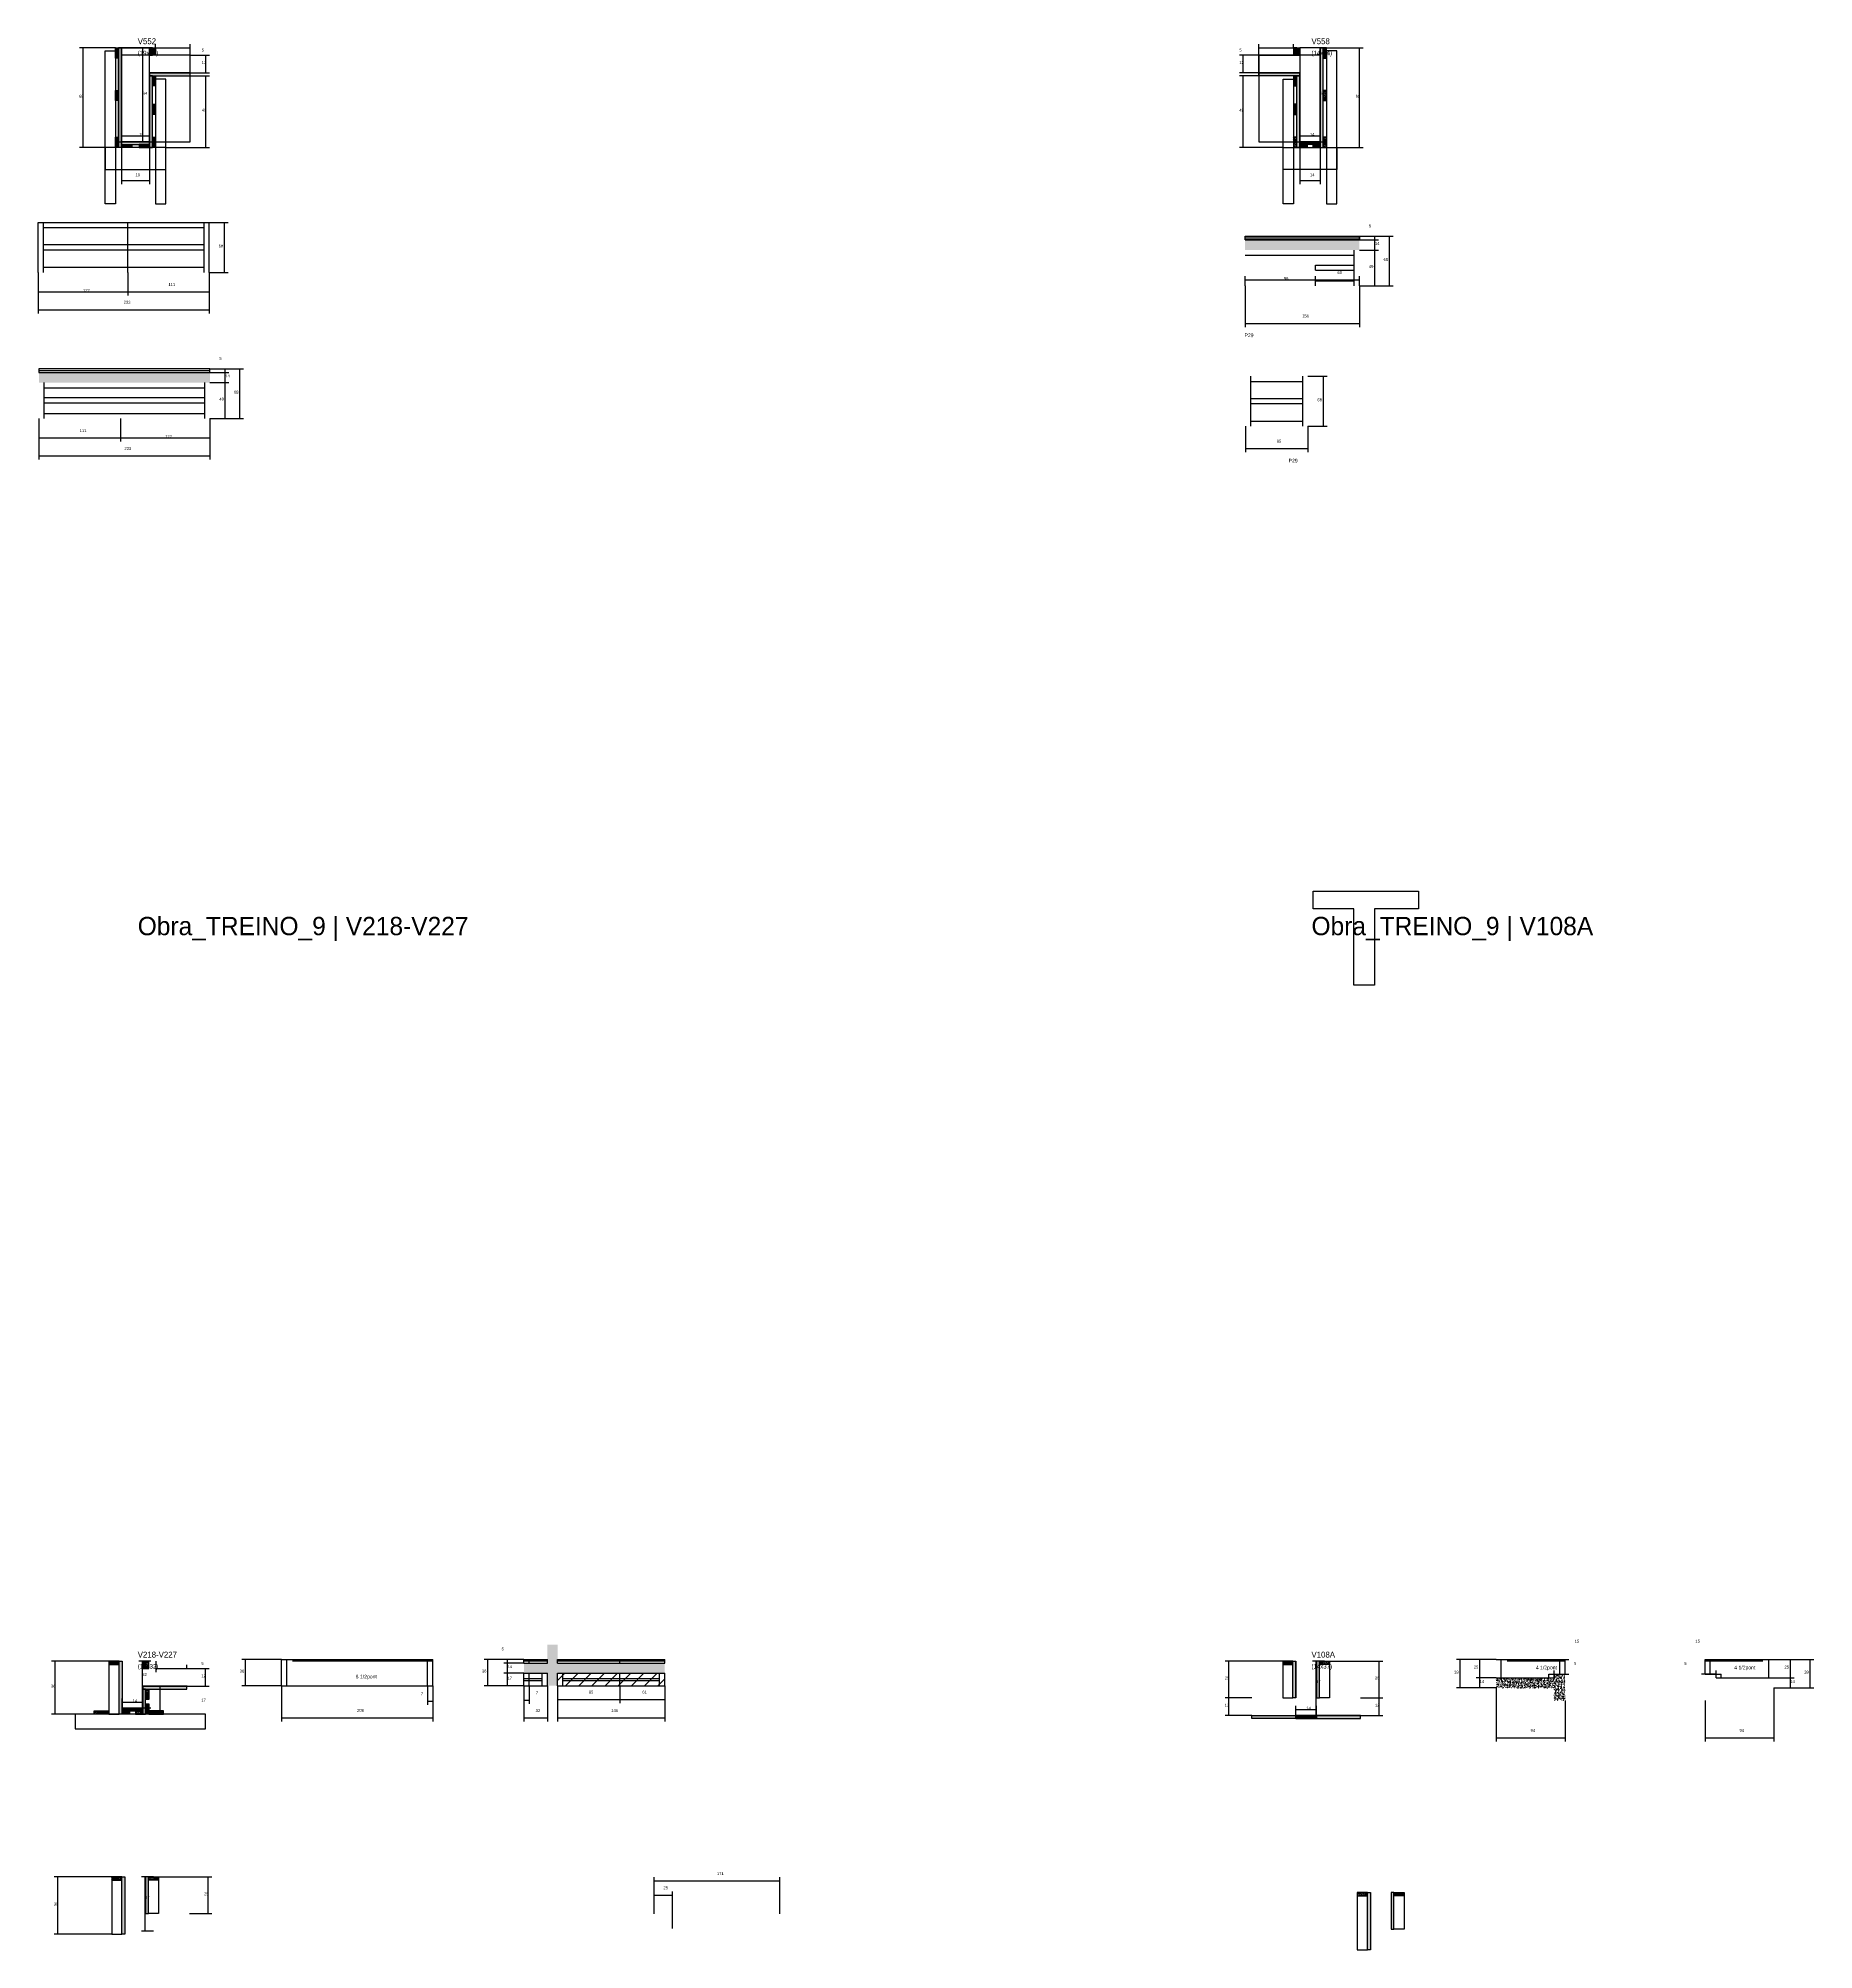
# Model space of a CAD drawing. Header units: metres. Extents: x -2848 to 22762, y -45195 to 1016.
# Drawn here: x 6264 to 8685, y -42194 to -39587 of the extents above; entities that cross this region are included whole.
import ezdxf

# ---------------------------------------------------------------- set-up
doc = ezdxf.new("R2010")
doc.units = ezdxf.units.M
for name, color, linetype in [('CONCRETO', 251, 'Continuous'), ('COTA', 4, 'Continuous'), ('Cota Seção (2x)', 4, 'Continuous'), ('Hachura', 253, 'Continuous'), ('LABEL_ID', 3, 'Continuous'), ('Madeira', 126, 'Continuous'), ('NOMENCLATURA', 7, 'Continuous'), ('Painéis', 200, 'Continuous'), ('SARR_2.2x7', 40, 'Continuous'), ('SARR_3.5x7', 81, 'Continuous'), ('SARR_EDITAR', 141, 'Continuous'), ('Texto Seção', 7, 'Continuous')]:
    doc.layers.add(name, color=color, linetype=linetype)

msp = doc.modelspace()

# ---------------------------------------------------------------- hatches: boundary and pattern name
at = {"layer": 'COTA'}
h = msp.add_hatch(dxfattribs=at)
h.set_pattern_fill('AR-CONC', scale=0.03)
h.paths.add_polyline_path([(7909.4, -39875.7), (7909.4, -39861.7), (7909.4, -39861.7), (8065.4, -39861.7), (8065.4, -39861.7), (8065.4, -39875.7), (8065.4, -39875.7), (7909.4, -39875.7)])
h = msp.add_hatch(dxfattribs=at)
h.set_pattern_fill('AR-CONC', scale=0.03)
h.paths.add_polyline_path([(6265.4, -40042.5), (6265.4, -40056.5), (6265.4, -40056.5), (6498.4, -40056.5), (6498.4, -40056.5), (6498.4, -40042.5), (6498.4, -40042.5), (6265.4, -40042.5)])
h = msp.add_hatch(dxfattribs=at)
h.set_pattern_fill('AR-CONC', scale=0.03)
h.paths.add_polyline_path([(7118.4, -41816.5), (7118.4, -41802.5), (6972.4, -41802.5), (6972.4, -41797.5), (6972.4, -41777.5), (6958.4, -41777.5), (6958.4, -41797.5), (6958.4, -41802.5), (6926.4, -41802.5), (6926.4, -41816.5), (6958.4, -41816.5), (6958.4, -41833.5), (6972.4, -41833.5), (6972.4, -41816.5)])
h = msp.add_hatch(dxfattribs=at)
h.set_pattern_fill('AR-CONC', scale=0.03)
h.paths.add_polyline_path([(8345.7, -41853.5), (8345.7, -41817.5), (8330.7, -41817.5), (8330.7, -41822.5), (8251.7, -41822.5), (8251.7, -41836.5), (8330.7, -41836.5), (8330.7, -41853.5)])
at = {"layer": 'Hachura'}
h = msp.add_hatch(dxfattribs=at)
h.set_pattern_fill('ANSI31', scale=0.5)
h.paths.add_polyline_path([(6369.6, -39600), (6374, -39600), (6374, -39600), (6374, -39614), (6374, -39614), (6369.6, -39614), (6369.6, -39614), (6369.6, -39600)])
h = msp.add_hatch(color=8, dxfattribs=at)
h.dxf.hatch_style = 1
h.paths.add_polyline_path([(6374, -39600), (6378, -39600), (6378, -39600), (6378, -39736), (6378, -39736), (6374, -39736), (6374, -39736), (6374, -39600)])
h = msp.add_hatch(color=8, dxfattribs=at)
h.dxf.hatch_style = 1
h.paths.add_polyline_path([(6420, -39610), (6416, -39610), (6416, -39610), (6416, -39600), (6416, -39600), (6420, -39600), (6420, -39600), (6420, -39610)])
h = msp.add_hatch(dxfattribs=at)
h.set_pattern_fill('ANSI31', scale=0.5)
h.paths.add_polyline_path([(6420, -39600), (6424.4, -39600), (6424.4, -39600), (6424.4, -39610), (6424.4, -39610), (6420, -39610), (6420, -39610), (6420, -39600)])
h = msp.add_hatch(dxfattribs=at)
h.set_pattern_fill('ANSI31', scale=0.5)
h.paths.add_polyline_path([(7980, -39600), (7975.6, -39600), (7975.6, -39600), (7975.6, -39610), (7975.6, -39610), (7980, -39610), (7980, -39610), (7980, -39600)])
h = msp.add_hatch(color=8, dxfattribs=at)
h.dxf.hatch_style = 1
h.paths.add_polyline_path([(7980, -39610), (7984, -39610), (7984, -39610), (7984, -39600), (7984, -39600), (7980, -39600), (7980, -39600), (7980, -39610)])
h = msp.add_hatch(color=8, dxfattribs=at)
h.dxf.hatch_style = 1
h.paths.add_polyline_path([(8016, -39600), (8012, -39600), (8012, -39600), (8012, -39736), (8012, -39736), (8016, -39736), (8016, -39736), (8016, -39600)])
h = msp.add_hatch(dxfattribs=at)
h.set_pattern_fill('ANSI31', scale=0.5)
h.paths.add_polyline_path([(8020.4, -39600), (8016, -39600), (8016, -39600), (8016, -39614), (8016, -39614), (8020.4, -39614), (8020.4, -39614), (8020.4, -39600)])
h = msp.add_hatch(color=8, dxfattribs=at)
h.dxf.hatch_style = 1
h.paths.add_polyline_path([(6471.6, -39638), (6471.6, -39634), (6471.6, -39634), (6416, -39634), (6416, -39634), (6416, -39638), (6416, -39638), (6471.6, -39638)])
h = msp.add_hatch(color=8, dxfattribs=at)
h.dxf.hatch_style = 1
h.paths.add_polyline_path([(6420, -39638), (6416, -39638), (6416, -39638), (6416, -39736), (6416, -39736), (6420, -39736), (6420, -39736), (6420, -39638)])
h = msp.add_hatch(dxfattribs=at)
h.set_pattern_fill('ANSI31', scale=0.5)
h.paths.add_polyline_path([(6420, -39638), (6424.4, -39638), (6424.4, -39638), (6424.4, -39652), (6424.4, -39652), (6420, -39652), (6420, -39652), (6420, -39638)])
h = msp.add_hatch(color=8, dxfattribs=at)
h.dxf.hatch_style = 1
h.paths.add_polyline_path([(7928.4, -39638), (7928.4, -39634), (7928.4, -39634), (7984, -39634), (7984, -39634), (7984, -39638), (7984, -39638), (7928.4, -39638)])
h = msp.add_hatch(dxfattribs=at)
h.set_pattern_fill('ANSI31', scale=0.5)
h.paths.add_polyline_path([(7980, -39638), (7975.6, -39638), (7975.6, -39638), (7975.6, -39652), (7975.6, -39652), (7980, -39652), (7980, -39652), (7980, -39638)])
h = msp.add_hatch(color=8, dxfattribs=at)
h.dxf.hatch_style = 1
h.paths.add_polyline_path([(7980, -39638), (7984, -39638), (7984, -39638), (7984, -39736), (7984, -39736), (7980, -39736), (7980, -39736), (7980, -39638)])
h = msp.add_hatch(dxfattribs=at)
h.set_pattern_fill('ANSI31', scale=0.5)
h.paths.add_polyline_path([(6369.6, -39658), (6374, -39658), (6374, -39658), (6374, -39672), (6374, -39672), (6369.6, -39672), (6369.6, -39672), (6369.6, -39658)])
h = msp.add_hatch(dxfattribs=at)
h.set_pattern_fill('ANSI31', scale=0.5)
h.paths.add_polyline_path([(8020.4, -39658), (8016, -39658), (8016, -39658), (8016, -39672), (8016, -39672), (8020.4, -39672), (8020.4, -39672), (8020.4, -39658)])
h = msp.add_hatch(dxfattribs=at)
h.set_pattern_fill('ANSI31', scale=0.5)
h.paths.add_polyline_path([(6420, -39677), (6424.4, -39677), (6424.4, -39677), (6424.4, -39691), (6424.4, -39691), (6420, -39691), (6420, -39691), (6420, -39677)])
h = msp.add_hatch(dxfattribs=at)
h.set_pattern_fill('ANSI31', scale=0.5)
h.paths.add_polyline_path([(7980, -39677), (7975.6, -39677), (7975.6, -39677), (7975.6, -39691), (7975.6, -39691), (7980, -39691), (7980, -39691), (7980, -39677)])
h = msp.add_hatch(dxfattribs=at)
h.set_pattern_fill('ANSI31', scale=0.5)
h.paths.add_polyline_path([(6369.6, -39722), (6374, -39722), (6374, -39722), (6374, -39736), (6374, -39736), (6369.6, -39736), (6369.6, -39736), (6369.6, -39722)])
h = msp.add_hatch(dxfattribs=at)
h.set_pattern_fill('ANSI31', scale=0.5)
h.paths.add_polyline_path([(6420, -39722), (6424.4, -39722), (6424.4, -39722), (6424.4, -39736), (6424.4, -39736), (6420, -39736), (6420, -39736), (6420, -39722)])
h = msp.add_hatch(dxfattribs=at)
h.set_pattern_fill('ANSI31', scale=0.5)
h.paths.add_polyline_path([(7980, -39722), (7975.6, -39722), (7975.6, -39722), (7975.6, -39736), (7975.6, -39736), (7980, -39736), (7980, -39736), (7980, -39722)])
h = msp.add_hatch(dxfattribs=at)
h.set_pattern_fill('ANSI31', scale=0.5)
h.paths.add_polyline_path([(8020.4, -39722), (8016, -39722), (8016, -39722), (8016, -39736), (8016, -39736), (8020.4, -39736), (8020.4, -39736), (8020.4, -39722)])
h = msp.add_hatch(color=8, dxfattribs=at)
h.dxf.hatch_style = 1
h.paths.add_polyline_path([(6416, -39731.6), (6416, -39728), (6416, -39728), (6378, -39728), (6378, -39728), (6378, -39731.6), (6378, -39731.6), (6416, -39731.6)])
h = msp.add_hatch(dxfattribs=at)
h.set_pattern_fill('ANSI31', scale=0.5)
h.paths.add_polyline_path([(6378, -39736), (6378, -39731.6), (6378, -39731.6), (6392, -39731.6), (6392, -39731.6), (6392, -39736), (6392, -39736), (6378, -39736)])
h = msp.add_hatch(dxfattribs=at)
h.set_pattern_fill('ANSI31', scale=0.5)
h.paths.add_polyline_path([(6416, -39736), (6416, -39731.6), (6416, -39731.6), (6402, -39731.6), (6402, -39731.6), (6402, -39736), (6402, -39736), (6416, -39736)])
h = msp.add_hatch(color=8, dxfattribs=at)
h.dxf.hatch_style = 1
h.paths.add_polyline_path([(7984, -39731.6), (7984, -39728), (7984, -39728), (8012, -39728), (8012, -39728), (8012, -39731.6), (8012, -39731.6), (7984, -39731.6)])
h = msp.add_hatch(dxfattribs=at)
h.set_pattern_fill('ANSI31', scale=0.5)
h.paths.add_polyline_path([(7984, -39736), (7984, -39731.6), (7984, -39731.6), (7994, -39731.6), (7994, -39731.6), (7994, -39736), (7994, -39736), (7984, -39736)])
h = msp.add_hatch(dxfattribs=at)
h.set_pattern_fill('ANSI31', scale=0.5)
h.paths.add_polyline_path([(8012, -39736), (8012, -39731.6), (8012, -39731.6), (8002, -39731.6), (8002, -39731.6), (8002, -39736), (8002, -39736), (8012, -39736)])
h = msp.add_hatch(dxfattribs=at)
h.set_pattern_fill('ANSI31', scale=0.5)
h.paths.add_polyline_path([(6374.8, -41804.4), (6374.8, -41800), (6374.8, -41800), (6360.8, -41800), (6360.8, -41800), (6360.8, -41804.4), (6360.8, -41804.4), (6374.8, -41804.4)])
h = msp.add_hatch(color=8, dxfattribs=at)
h.dxf.hatch_style = 1
h.paths.add_polyline_path([(6378.8, -41800), (6374.8, -41800), (6374.8, -41800), (6374.8, -41872), (6374.8, -41872), (6378.8, -41872), (6378.8, -41872), (6378.8, -41800)])
h = msp.add_hatch(color=8, dxfattribs=at)
h.dxf.hatch_style = 1
h.paths.add_polyline_path([(6410.8, -41800), (6406.8, -41800), (6406.8, -41800), (6406.8, -41810), (6406.8, -41810), (6410.8, -41810), (6410.8, -41810), (6410.8, -41800)])
h = msp.add_hatch(dxfattribs=at)
h.set_pattern_fill('ANSI31', scale=0.5)
h.paths.add_polyline_path([(6410.8, -41810), (6415.2, -41810), (6415.2, -41810), (6415.2, -41800), (6415.2, -41800), (6410.8, -41800), (6410.8, -41800), (6410.8, -41810)])
h = msp.add_hatch(dxfattribs=at)
h.set_pattern_fill('ANSI31', scale=0.5)
h.paths.add_polyline_path([(7974.8, -41804.4), (7974.8, -41800), (7974.8, -41800), (7960.8, -41800), (7960.8, -41800), (7960.8, -41804.4), (7960.8, -41804.4), (7974.8, -41804.4)])
h = msp.add_hatch(color=8, dxfattribs=at)
h.dxf.hatch_style = 1
h.paths.add_polyline_path([(7978.8, -41800), (7974.8, -41800), (7974.8, -41850), (7978.8, -41850)])
h = msp.add_hatch(color=8, dxfattribs=at)
h.dxf.hatch_style = 1
h.paths.add_polyline_path([(8010.8, -41800), (8006.8, -41800), (8006.8, -41850), (8010.8, -41850)])
h = msp.add_hatch(dxfattribs=at)
h.set_pattern_fill('ANSI31', scale=0.5)
h.paths.add_polyline_path([(8010.8, -41804.4), (8010.8, -41800), (8010.8, -41800), (8024.8, -41800), (8024.8, -41800), (8024.8, -41804.4), (8024.8, -41804.4), (8010.8, -41804.4)])
h = msp.add_hatch(color=8, dxfattribs=at)
h.dxf.hatch_style = 1
h.paths.add_polyline_path([(6466.8, -41838), (6466.8, -41834), (6466.8, -41834), (6406.8, -41834), (6406.8, -41834), (6406.8, -41838), (6406.8, -41838), (6466.8, -41838)])
h = msp.add_hatch(dxfattribs=at)
h.set_pattern_fill('ANSI31', scale=4)
h.paths.add_polyline_path([(7057.4, -41833.5), (7057.4, -41816.5), (6972.4, -41816.5), (6972.4, -41833.5)])
h = msp.add_hatch(dxfattribs=at)
h.set_pattern_fill('ANSI31', scale=4)
h.paths.add_polyline_path([(7118.4, -41833.5), (7118.4, -41816.5), (7057.4, -41816.5), (7057.4, -41833.5)])
h = msp.add_hatch(color=8, dxfattribs=at)
h.dxf.hatch_style = 1
h.paths.add_polyline_path([(6410.8, -41838), (6406.8, -41838), (6406.8, -41864), (6406.8, -41872), (6410.8, -41872)])
h = msp.add_hatch(dxfattribs=at)
h.set_pattern_fill('ANSI31', scale=0.5)
h.paths.add_polyline_path([(6415.2, -41852), (6410.8, -41852), (6410.8, -41852), (6410.8, -41838), (6410.8, -41838), (6415.2, -41838), (6415.2, -41838), (6415.2, -41852)])
h = msp.add_hatch(dxfattribs=at)
h.set_pattern_fill('ANSI31', scale=0.5)
h.paths.add_polyline_path([(6415.2, -41872.3), (6410.8, -41872.3), (6410.8, -41872.3), (6410.8, -41858.3), (6410.8, -41858.3), (6415.2, -41858.3), (6415.2, -41858.3), (6415.2, -41872.3)])
h = msp.add_hatch(dxfattribs=at)
h.set_pattern_fill('ANSI31', scale=0.5)
h.paths.add_polyline_path([(6340.8, -41872), (6340.8, -41867.6), (6340.8, -41867.6), (6360.8, -41867.6), (6360.8, -41867.6), (6360.8, -41872), (6360.8, -41872), (6340.8, -41872)])
h = msp.add_hatch(color=8, dxfattribs=at)
h.dxf.hatch_style = 1
h.paths.add_polyline_path([(6406.8, -41867.6), (6406.8, -41864), (6406.8, -41864), (6378.8, -41864), (6378.8, -41864), (6378.8, -41867.6), (6378.8, -41867.6), (6406.8, -41867.6)])
h = msp.add_hatch(dxfattribs=at)
h.set_pattern_fill('ANSI31', scale=0.5)
h.paths.add_polyline_path([(6378.8, -41872), (6378.8, -41867.6), (6378.8, -41867.6), (6388.8, -41867.6), (6388.8, -41867.6), (6388.8, -41872), (6388.8, -41872), (6378.8, -41872)])
h = msp.add_hatch(dxfattribs=at)
h.set_pattern_fill('ANSI31', scale=0.5)
h.paths.add_polyline_path([(6406.8, -41872), (6406.8, -41867.6), (6406.8, -41867.6), (6396.8, -41867.6), (6396.8, -41867.6), (6396.8, -41872), (6396.8, -41872), (6406.8, -41872)])
h = msp.add_hatch(dxfattribs=at)
h.set_pattern_fill('ANSI31', scale=0.5)
h.paths.add_polyline_path([(6435.2, -41872), (6435.2, -41867.6), (6435.2, -41867.6), (6415.2, -41867.6), (6415.2, -41867.6), (6415.2, -41872), (6415.2, -41872), (6435.2, -41872)])
h = msp.add_hatch(color=8, dxfattribs=at)
h.dxf.hatch_style = 1
h.paths.add_polyline_path([(7918.8, -41878), (7918.8, -41874), (7918.8, -41874), (7978.8, -41874), (7978.8, -41874), (7978.8, -41878), (7978.8, -41878), (7918.8, -41878)])
h = msp.add_hatch(color=8, dxfattribs=at)
h.dxf.hatch_style = 1
h.paths.add_polyline_path([(8006.8, -41878), (8006.8, -41874), (8006.8, -41874), (7978.8, -41874), (7978.8, -41874), (7978.8, -41878), (7978.8, -41878), (8006.8, -41878)])
h = msp.add_hatch(color=8, dxfattribs=at)
h.dxf.hatch_style = 1
h.paths.add_polyline_path([(8066.8, -41878), (8066.8, -41874), (8066.8, -41874), (8006.8, -41874), (8006.8, -41874), (8006.8, -41878), (8006.8, -41878), (8066.8, -41878)])
h = msp.add_hatch(dxfattribs=at)
h.set_pattern_fill('ANSI31', scale=0.5)
h.paths.add_polyline_path([(6378.5, -42098.6), (6378.5, -42094.2), (6378.5, -42094.2), (6364.5, -42094.2), (6364.5, -42094.2), (6364.5, -42098.6), (6364.5, -42098.6), (6378.5, -42098.6)])
h = msp.add_hatch(color=8, dxfattribs=at)
h.dxf.hatch_style = 1
h.paths.add_polyline_path([(6382.5, -42094.2), (6378.5, -42094.2), (6378.5, -42094.2), (6378.5, -42172.2), (6378.5, -42172.2), (6382.5, -42172.2), (6382.5, -42172.2), (6382.5, -42094.2)])
h = msp.add_hatch(color=8, dxfattribs=at)
h.dxf.hatch_style = 1
h.paths.add_polyline_path([(6414.5, -42094.2), (6410.5, -42094.2), (6410.5, -42144.2), (6414.5, -42144.2)])
h = msp.add_hatch(dxfattribs=at)
h.set_pattern_fill('ANSI31', scale=0.5)
h.paths.add_polyline_path([(6414.5, -42098.6), (6414.5, -42094.2), (6414.5, -42094.2), (6428.5, -42094.2), (6428.5, -42094.2), (6428.5, -42098.6), (6428.5, -42098.6), (6414.5, -42098.6)])
h = msp.add_hatch(dxfattribs=at)
h.set_pattern_fill('ANSI31', scale=0.5)
h.paths.add_polyline_path([(8076.5, -42119.9), (8076.5, -42115.5), (8076.5, -42115.5), (8062.5, -42115.5), (8062.5, -42115.5), (8062.5, -42119.9), (8062.5, -42119.9), (8076.5, -42119.9)])
h = msp.add_hatch(color=8, dxfattribs=at)
h.dxf.hatch_style = 1
h.paths.add_polyline_path([(8080.5, -42115.5), (8076.5, -42115.5), (8076.5, -42115.5), (8076.5, -42193.5), (8076.5, -42193.5), (8080.5, -42193.5), (8080.5, -42193.5), (8080.5, -42115.5)])
h = msp.add_hatch(color=8, dxfattribs=at)
h.dxf.hatch_style = 1
h.paths.add_polyline_path([(8112.5, -42115.5), (8108.5, -42115.5), (8108.5, -42165.5), (8112.5, -42165.5)])
h = msp.add_hatch(dxfattribs=at)
h.set_pattern_fill('ANSI31', scale=0.5)
h.paths.add_polyline_path([(8112.5, -42119.9), (8112.5, -42115.5), (8112.5, -42115.5), (8126.5, -42115.5), (8126.5, -42115.5), (8126.5, -42119.9), (8126.5, -42119.9), (8112.5, -42119.9)])

# ---------------------------------------------------------------- linework, layer by layer
at = {"layer": 'CONCRETO'}
for points in [[(6416, -39634), (6416, -39636), (6416, -39636), (6416, -39728), (6378, -39728), (6378, -39600), (6374, -39600), (6374, -39600), (6416, -39600), (6416, -39610)], [(6378, -39624), (6378, -39624), (6378, -39656), (6378, -39656), (6378, -39728), (6416, -39728), (6416, -39634), (6471.6, -39634), (6471.6, -39610), (6416, -39610)], [(8012, -39624), (8012, -39624), (8012, -39656), (8012, -39656), (8012, -39728), (7984, -39728), (7984, -39634), (7928.4, -39634), (7928.4, -39610), (7984, -39610)], [(7984, -39634), (7984, -39636), (7984, -39636), (7984, -39728), (8012, -39728), (8012, -39600), (8016, -39600), (8016, -39600), (7984, -39600), (7984, -39610)]]:
    msp.add_lwpolyline(points, dxfattribs=at)
for points in [[(6374, -39728), (6416, -39728), (6416, -39600), (6374, -39600)], [(6378, -39728), (6471.6, -39728), (6471.6, -39610), (6378, -39610)], [(7928.4, -39728), (8012, -39728), (8012, -39610), (7928.4, -39610)], [(7984, -39728), (8016, -39728), (8016, -39600), (7984, -39600)], [(8002.1, -40774), (8002.1, -40750), (8145.7, -40750), (8145.7, -40774), (8085.7, -40774), (8085.7, -40878), (8057.7, -40878), (8057.7, -40774)]]:
    msp.add_lwpolyline(points, close=True, dxfattribs=at)
at = {"layer": 'COTA'}
for p, q in [((6369.6, -39600), (6320.5, -39600)), ((6325.5, -39736), (6325.5, -39600)), ((6424.4, -39600), (6424.4, -39595)), ((6424.4, -39600), (6471.6, -39600)), ((6471.6, -39610), (6471.6, -39595)), ((6471.6, -39610), (6497.8, -39610)), ((6492.8, -39634), (6492.8, -39610)), ((7928.4, -39610), (7902.1, -39610)), ((7907.1, -39634), (7907.1, -39610)), ((7928.4, -39610), (7928.4, -39595)), ((7928.4, -39600), (7975.6, -39600)), ((7975.6, -39600), (7975.6, -39595)), ((8020.4, -39600), (8070.7, -39600)), ((8065.7, -39736), (8065.7, -39600)), ((6434, -39638), (6497.8, -39638)), ((6471.6, -39634), (6497.8, -39634)), ((6492.8, -39736), (6492.8, -39638)), ((7928.4, -39634), (7902.1, -39634)), ((7966, -39638), (7902.1, -39638)), ((7907.1, -39736), (7907.1, -39638)), ((6355.6, -39736), (6320.5, -39736)), ((6378, -39736), (6378, -39785.7)), ((6416, -39736), (6416, -39785.7)), ((6438.4, -39736), (6497.8, -39736)), ((7961.6, -39736), (7902.1, -39736)), ((7984, -39736), (7984, -39785.7)), ((8012, -39736), (8012, -39785.7)), ((8034.4, -39736), (8070.7, -39736)), ((6378, -39780.7), (6416, -39780.7)), ((7984, -39780.7), (8012, -39780.7)), ((6497.4, -39838.2), (6523.5, -39838.2)), ((6518.5, -39906.2), (6518.5, -39838.2)), ((8065.4, -39856.7), (8111.4, -39856.7)), ((8065.4, -39856.7), (8091.4, -39856.7)), ((8065.4, -39861.7), (8091.4, -39861.7)), ((8065.4, -39861.7), (8091.4, -39861.7)), ((8065.4, -39875.7), (8091.4, -39875.7)), ((8065.4, -39875.7), (8091.4, -39875.7)), ((8086.4, -39861.7), (8086.4, -39856.7)), ((8086.4, -39875.7), (8086.4, -39861.7)), ((8086.4, -39924.7), (8086.4, -39875.7)), ((8106.4, -39924.7), (8106.4, -39856.7)), ((6264.4, -39906.2), (6264.4, -39937.7)), ((6264.4, -39906.2), (6264.4, -39962.1)), ((6386.4, -39906.2), (6386.4, -39937.7)), ((6386.4, -39906.2), (6386.4, -39937.7)), ((6497.4, -39906.2), (6497.4, -39937.7)), ((6497.4, -39906.2), (6497.4, -39962.1)), ((6497.4, -39906.2), (6523.5, -39906.2)), ((6264.4, -39932.7), (6386.4, -39932.7)), ((6386.4, -39932.7), (6497.4, -39932.7)), ((7909.4, -39924.7), (7909.4, -39911.5)), ((7909.4, -39916.5), (8005.4, -39916.5)), ((7909.4, -39924.7), (7909.4, -39980.7)), ((8005.4, -39924.7), (8005.4, -39911.5)), ((8005.4, -39924.7), (8005.4, -39911.5)), ((8005.4, -39916.5), (8065.4, -39916.5)), ((8065.4, -39924.7), (8065.4, -39911.5)), ((8065.4, -39924.7), (8065.4, -39980.7)), ((8065.4, -39924.7), (8091.4, -39924.7)), ((8065.4, -39924.7), (8111.4, -39924.7)), ((6264.4, -39957.1), (6497.4, -39957.1)), ((7909.4, -39975.7), (8065.4, -39975.7)), ((6498.4, -40037.5), (6544.4, -40037.5)), ((6498.4, -40037.5), (6524.4, -40037.5)), ((6519.4, -40042.5), (6519.4, -40037.5)), ((6539.4, -40105.5), (6539.4, -40037.5)), ((6498.4, -40042.5), (6524.4, -40042.5)), ((6498.4, -40042.5), (6524.4, -40042.5)), ((6498.4, -40056.5), (6524.4, -40056.5)), ((6498.4, -40056.5), (6524.4, -40056.5)), ((6519.4, -40056.5), (6519.4, -40042.5)), ((6519.4, -40105.5), (6519.4, -40056.5)), ((7995.2, -40047.9), (8021.2, -40047.9)), ((8016.2, -40115.9), (8016.2, -40047.9)), ((6265.4, -40105.5), (6265.4, -40137)), ((6265.4, -40105.5), (6265.4, -40161.4)), ((6376.4, -40105.5), (6376.4, -40137)), ((6376.4, -40105.5), (6376.4, -40137)), ((6498.4, -40105.5), (6498.4, -40137)), ((6498.4, -40105.5), (6498.4, -40161.4)), ((6498.4, -40105.5), (6524.4, -40105.5)), ((6498.4, -40105.5), (6544.4, -40105.5)), ((6265.4, -40132), (6376.4, -40132)), ((6376.4, -40132), (6498.4, -40132)), ((7910.2, -40115.9), (7910.2, -40151.5)), ((7995.2, -40115.9), (7995.2, -40151.5)), ((7995.2, -40115.9), (8021.2, -40115.9)), ((6265.4, -40156.4), (6498.4, -40156.4)), ((7910.2, -40146.5), (7995.2, -40146.5)), ((6360.8, -41800), (6282.3, -41800)), ((6287.3, -41872), (6287.3, -41800)), ((6424.8, -41800), (6424.8, -41815)), ((6424.8, -41810), (6466.8, -41810)), ((6466.8, -41810), (6466.8, -41805)), ((6466.8, -41810), (6497.2, -41810)), ((6492.2, -41834), (6492.2, -41810)), ((6596.2, -41797.5), (6542, -41797.5)), ((6547, -41833.5), (6547, -41797.5)), ((6926.4, -41797.5), (6872.2, -41797.5)), ((6877.2, -41833.5), (6877.2, -41797.5)), ((6926.4, -41797.5), (6899, -41797.5)), ((6926.4, -41802.5), (6899, -41802.5)), ((6926.4, -41802.5), (6899, -41802.5)), ((6904, -41802.5), (6904, -41797.5)), ((6904, -41816.5), (6904, -41802.5)), ((7960.8, -41800), (7882.3, -41800)), ((7887.3, -41850), (7887.3, -41800)), ((8024.8, -41800), (8097.1, -41800)), ((8092.1, -41850), (8092.1, -41800)), ((8251.7, -41797.5), (8197.5, -41797.5)), ((8202.5, -41836.5), (8202.5, -41797.5)), ((8251.7, -41797.5), (8224.3, -41797.5)), ((8229.3, -41822.5), (8229.3, -41797.5)), ((8345.7, -41817.5), (8345.7, -41797.5)), ((8345.7, -41797.5), (8350.7, -41797.5)), ((8536.5, -41817.5), (8536.5, -41797.5)), ((8536.5, -41797.5), (8541.5, -41797.5)), ((8630.5, -41797.5), (8657.9, -41797.5)), ((8630.5, -41797.5), (8684.7, -41797.5)), ((8652.9, -41822.5), (8652.9, -41797.5)), ((8679.7, -41836.5), (8679.7, -41797.5)), ((6430.8, -41872), (6430.8, -41833)), ((6466.8, -41838), (6466.8, -41833)), ((6466.8, -41834), (6497.2, -41834)), ((6596.2, -41833.5), (6542, -41833.5)), ((6596.2, -41833.5), (6596.2, -41882.1)), ((6795.2, -41833.5), (6795.2, -41859.5)), ((6802.2, -41833.5), (6802.2, -41882.1)), ((6802.2, -41833.5), (6802.2, -41859.5)), ((6926.4, -41833.5), (6872.2, -41833.5)), ((6926.4, -41816.5), (6899, -41816.5)), ((6926.4, -41816.5), (6899, -41816.5)), ((6926.4, -41833.5), (6899, -41833.5)), ((6904, -41833.5), (6904, -41816.5)), ((6926.4, -41833.5), (6926.4, -41882.4)), ((6926.4, -41833.5), (6926.4, -41858)), ((6933.4, -41833.5), (6933.4, -41858)), ((6958.4, -41833.5), (6958.4, -41882.4)), ((6972.4, -41833.5), (6972.4, -41882.4)), ((6972.4, -41833.5), (6972.4, -41857.2)), ((7057.4, -41833.5), (7057.4, -41857.2)), ((7057.4, -41833.5), (7057.4, -41857.2)), ((7118.4, -41833.5), (7118.4, -41882.4)), ((7118.4, -41833.5), (7118.4, -41857.2)), ((8251.7, -41822.5), (8224.3, -41822.5)), ((8251.7, -41822.5), (8224.3, -41822.5)), ((8229.3, -41836.5), (8229.3, -41822.5)), ((8330.7, -41822.5), (8330.7, -41812.5)), ((8330.7, -41817.5), (8345.7, -41817.5)), ((8330.7, -41817.5), (8350.7, -41817.5)), ((8345.7, -41817.5), (8345.7, -41812.5)), ((8551.5, -41817.5), (8531.5, -41817.5)), ((8536.5, -41817.5), (8536.5, -41812.5)), ((8536.5, -41817.5), (8551.5, -41817.5)), ((8551.5, -41822.5), (8551.5, -41812.5)), ((8630.5, -41822.5), (8657.9, -41822.5)), ((8630.5, -41822.5), (8657.9, -41822.5)), ((8652.9, -41836.5), (8652.9, -41822.5)), ((6430.8, -41838), (6466.8, -41838)), ((6795.2, -41854.5), (6802.2, -41854.5)), ((6926.4, -41853), (6933.4, -41853)), ((6972.4, -41852.2), (7057.4, -41852.2)), ((7057.4, -41852.2), (7118.4, -41852.2)), ((7918.8, -41850), (7882.3, -41850)), ((7918.8, -41850), (7882.3, -41850)), ((7887.3, -41874), (7887.3, -41850)), ((8066.8, -41850), (8097.1, -41850)), ((8066.8, -41850), (8097.1, -41850)), ((8092.1, -41874), (8092.1, -41850)), ((8251.7, -41836.5), (8197.5, -41836.5)), ((8251.7, -41836.5), (8224.3, -41836.5)), ((8251.7, -41836.5), (8251.7, -41909.4)), ((8345.7, -41853.5), (8345.7, -41909.4)), ((8536.5, -41853.5), (8536.5, -41909.4)), ((8630.5, -41836.5), (8657.9, -41836.5)), ((8630.5, -41836.5), (8684.7, -41836.5)), ((8630.5, -41836.5), (8630.5, -41909.4)), ((6345.2, -41872), (6282.3, -41872)), ((6596.2, -41877.1), (6802.2, -41877.1)), ((6926.4, -41877.4), (6958.4, -41877.4)), ((6972.4, -41877.4), (7118.4, -41877.4)), ((7918.8, -41874), (7882.3, -41874)), ((8066.8, -41874), (8097.1, -41874)), ((8251.7, -41904.4), (8345.7, -41904.4)), ((8536.5, -41904.4), (8630.5, -41904.4)), ((6364.5, -42094.2), (6286.1, -42094.2)), ((6291.1, -42172.2), (6291.1, -42094.2)), ((6428.5, -42094.2), (6500.9, -42094.2)), ((6495.9, -42144.2), (6495.9, -42094.2)), ((7104.1, -42144.3), (7104.1, -42094.7)), ((7275.1, -42144.3), (7275.1, -42094.7)), ((7104.1, -42099.7), (7275.1, -42099.7)), ((7104.1, -42144.3), (7104.1, -42114)), ((7104.1, -42119), (7129.1, -42119)), ((7129.1, -42164.3), (7129.1, -42114)), ((6470.5, -42144.2), (6500.9, -42144.2)), ((6364.5, -42172.2), (6286.1, -42172.2))]:
    msp.add_line(p, q, dxfattribs=at)
at = {"layer": 'Cota Seção (2x)'}
for p, q in [((6378, -39600), (6411.8, -39600)), ((6406.8, -39728), (6406.8, -39600)), ((8012, -39728), (8012, -39600)), ((8012, -39600), (8017, -39600)), ((6378, -39736), (6378, -39715)), ((6378, -39720), (6416, -39720)), ((6416, -39736), (6416, -39715)), ((7984, -39736), (7984, -39715)), ((7984, -39720), (8012, -39720)), ((8012, -39736), (8012, -39715)), ((6378, -39728), (6411.8, -39728)), ((8012, -39728), (8017, -39728)), ((6417.8, -41800), (6401.3, -41800)), ((6406.3, -41864), (6406.3, -41800)), ((8017.8, -41800), (8001.3, -41800)), ((8006.3, -41874), (8006.3, -41800)), ((6378.8, -41872), (6378.8, -41851)), ((6378.8, -41856), (6406.8, -41856)), ((6406.8, -41872), (6406.8, -41851)), ((7978.8, -41874), (7978.8, -41861)), ((8006.8, -41874), (8006.8, -41861)), ((6417.8, -41864), (6401.3, -41864)), ((7978.8, -41866), (8006.8, -41866)), ((8017.8, -41874), (8001.3, -41874)), ((6421.5, -42094.2), (6405, -42094.2)), ((6410, -42168.2), (6410, -42094.2)), ((6421.5, -42168.2), (6405, -42168.2))]:
    msp.add_line(p, q, dxfattribs=at)
at = {"layer": 'Madeira'}
for points in [[(6369.6, -39600), (6374, -39600), (6374, -39614), (6369.6, -39614)], [(6420, -39600), (6424.4, -39600), (6424.4, -39610), (6420, -39610)], [(7980, -39600), (7975.6, -39600), (7975.6, -39610), (7980, -39610)], [(8020.4, -39600), (8016, -39600), (8016, -39614), (8020.4, -39614)], [(6420, -39638), (6424.4, -39638), (6424.4, -39652), (6420, -39652)], [(7980, -39638), (7975.6, -39638), (7975.6, -39652), (7980, -39652)], [(6369.6, -39658), (6374, -39658), (6374, -39672), (6369.6, -39672)], [(8020.4, -39658), (8016, -39658), (8016, -39672), (8020.4, -39672)], [(6420, -39677), (6424.4, -39677), (6424.4, -39691), (6420, -39691)], [(7980, -39677), (7975.6, -39677), (7975.6, -39691), (7980, -39691)], [(6369.6, -39722), (6374, -39722), (6374, -39736), (6369.6, -39736)], [(6420, -39722), (6424.4, -39722), (6424.4, -39736), (6420, -39736)], [(7980, -39722), (7975.6, -39722), (7975.6, -39736), (7980, -39736)], [(8020.4, -39722), (8016, -39722), (8016, -39736), (8020.4, -39736)], [(6378, -39736), (6378, -39731.6), (6392, -39731.6), (6392, -39736)], [(6416, -39736), (6416, -39731.6), (6402, -39731.6), (6402, -39736)], [(7984, -39736), (7984, -39731.6), (7994, -39731.6), (7994, -39736)], [(8012, -39736), (8012, -39731.6), (8002, -39731.6), (8002, -39736)], [(6374.8, -41804.4), (6374.8, -41800), (6360.8, -41800), (6360.8, -41804.4)], [(6374.8, -41800), (6360.8, -41800), (6360.8, -41872), (6374.8, -41872)], [(6410.8, -41810), (6415.2, -41810), (6415.2, -41800), (6410.8, -41800)], [(7974.8, -41804.4), (7974.8, -41800), (7960.8, -41800), (7960.8, -41804.4)], [(7974.8, -41800), (7960.8, -41800), (7960.8, -41850), (7974.8, -41850)], [(8010.8, -41804.4), (8010.8, -41800), (8024.8, -41800), (8024.8, -41804.4)], [(8010.8, -41800), (8024.8, -41800), (8024.8, -41850), (8010.8, -41850)], [(6415.2, -41852), (6410.8, -41852), (6410.8, -41838), (6415.2, -41838)], [(6415.2, -41872.3), (6410.8, -41872.3), (6410.8, -41858.3), (6415.2, -41858.3)], [(6314.9, -41892), (6492.5, -41892), (6492.5, -41872), (6314.9, -41872)], [(6340.8, -41872), (6340.8, -41867.6), (6360.8, -41867.6), (6360.8, -41872)], [(6378.8, -41872), (6378.8, -41867.6), (6388.8, -41867.6), (6388.8, -41872)], [(6406.8, -41872), (6406.8, -41867.6), (6396.8, -41867.6), (6396.8, -41872)], [(6435.2, -41872), (6435.2, -41867.6), (6415.2, -41867.6), (6415.2, -41872)], [(6378.5, -42098.6), (6378.5, -42094.2), (6364.5, -42094.2), (6364.5, -42098.6)], [(6378.5, -42094.2), (6364.5, -42094.2), (6364.5, -42172.2), (6378.5, -42172.2)], [(6414.5, -42098.6), (6414.5, -42094.2), (6428.5, -42094.2), (6428.5, -42098.6)], [(6414.5, -42094.2), (6428.5, -42094.2), (6428.5, -42144.2), (6414.5, -42144.2)], [(8076.5, -42119.9), (8076.5, -42115.5), (8062.5, -42115.5), (8062.5, -42119.9)], [(8076.5, -42115.5), (8062.5, -42115.5), (8062.5, -42193.5), (8076.5, -42193.5)], [(8112.5, -42119.9), (8112.5, -42115.5), (8126.5, -42115.5), (8126.5, -42119.9)], [(8112.5, -42115.5), (8126.5, -42115.5), (8126.5, -42165.5), (8112.5, -42165.5)]]:
    msp.add_lwpolyline(points, close=True, dxfattribs=at)
at = {"layer": 'Painéis'}
for p, q in [((6378, -39736), (6378, -39600)), ((8012, -39736), (8012, -39600)), ((6416, -39634), (6471.6, -39634)), ((6416, -39638), (6416, -39634)), ((6416, -39736), (6416, -39638)), ((6471.6, -39638), (6471.6, -39634)), ((7928.4, -39634), (7984, -39634)), ((7928.4, -39638), (7928.4, -39634)), ((7984, -39638), (7984, -39634)), ((7984, -39736), (7984, -39638)), ((7984, -39736), (7984, -39638)), ((6378, -39728), (6416, -39728)), ((6378, -39731.6), (6378, -39728)), ((6416, -39731.6), (6416, -39728)), ((7984, -39728), (8012, -39728)), ((7984, -39731.6), (7984, -39728)), ((8012, -39731.6), (8012, -39728)), ((6264.4, -39838.2), (6497.4, -39838.2)), ((6264.4, -39906.2), (6264.4, -39838.2)), ((6386.4, -39906.2), (6386.4, -39838.2)), ((6497.4, -39906.2), (6497.4, -39838.2)), ((7909.4, -39856.7), (8065.4, -39856.7)), ((7909.4, -39861.7), (8065.4, -39861.7)), ((8065.4, -39861.7), (8065.4, -39856.7)), ((6596.2, -41797.5), (6802.2, -41797.5)), ((6596.2, -41833.5), (6596.2, -41797.5)), ((6802.2, -41833.5), (6802.2, -41797.5)), ((6926.4, -41797.5), (6958.4, -41797.5)), ((6926.4, -41802.5), (6926.4, -41797.5)), ((6926.4, -41802.5), (6958.4, -41802.5)), ((6958.4, -41802.5), (6958.4, -41797.5)), ((6972.4, -41797.5), (7118.4, -41797.5)), ((6972.4, -41802.5), (6972.4, -41797.5)), ((6972.4, -41802.5), (7118.4, -41802.5)), ((7057.4, -41802.5), (7057.4, -41797.5)), ((7118.4, -41802.5), (7118.4, -41797.5)), ((7978.8, -41850), (7978.8, -41800)), ((8006.8, -41850), (8006.8, -41800)), ((8251.7, -41797.5), (8345.7, -41797.5)), ((8536.5, -41797.5), (8630.5, -41797.5)), ((6406.8, -41834), (6466.8, -41834)), ((6596.2, -41833.5), (6802.2, -41833.5)), ((6926.4, -41816.5), (6958.4, -41816.5)), ((6926.4, -41833.5), (6926.4, -41816.5)), ((6926.4, -41833.5), (6958.4, -41833.5)), ((6958.4, -41833.5), (6958.4, -41816.5)), ((6972.4, -41816.5), (7118.4, -41816.5)), ((6972.4, -41833.5), (6972.4, -41816.5)), ((6972.4, -41833.5), (7118.4, -41833.5)), ((7057.4, -41833.5), (7057.4, -41816.5)), ((7118.4, -41833.5), (7118.4, -41816.5)), ((8251.7, -41822.5), (8330.7, -41822.5)), ((8330.7, -41817.5), (8345.7, -41817.5)), ((8536.5, -41817.5), (8551.5, -41817.5)), ((8551.5, -41822.5), (8630.5, -41822.5)), ((7918.8, -41874), (7978.8, -41874)), ((7918.8, -41878), (7918.8, -41874)), ((7978.8, -41874), (8006.8, -41874)), ((7978.8, -41878), (7978.8, -41874)), ((8006.8, -41874), (8066.8, -41874)), ((8006.8, -41878), (8006.8, -41874)), ((8066.8, -41878), (8066.8, -41874))]:
    msp.add_line(p, q, dxfattribs=at)
for points in [[(6374, -39600), (6378, -39600), (6378, -39736), (6374, -39736)], [(6420, -39600), (6416, -39600), (6416, -39610), (6420, -39610)], [(7980, -39600), (7984, -39600), (7984, -39610), (7980, -39610)], [(8016, -39600), (8012, -39600), (8012, -39736), (8016, -39736)], [(6471.6, -39638), (6471.6, -39634), (6416, -39634), (6416, -39638)], [(6420, -39638), (6416, -39638), (6416, -39736), (6420, -39736)], [(7928.4, -39638), (7928.4, -39634), (7984, -39634), (7984, -39638)], [(7980, -39638), (7984, -39638), (7984, -39736), (7980, -39736)], [(6416, -39731.6), (6416, -39728), (6378, -39728), (6378, -39731.6)], [(7984, -39731.6), (7984, -39728), (8012, -39728), (8012, -39731.6)], [(7909.4, -39856.7), (8065.4, -39856.7), (8065.4, -39861.7), (7909.4, -39861.7)], [(6498.4, -40037.5), (6265.4, -40037.5), (6265.4, -40042.5), (6498.4, -40042.5)], [(6374.8, -41800), (6378.8, -41800), (6378.8, -41872), (6374.8, -41872)], [(6410.8, -41800), (6406.8, -41800), (6406.8, -41810), (6410.8, -41810)], [(7974.8, -41800), (7978.8, -41800), (7978.8, -41850), (7974.8, -41850)], [(8010.8, -41800), (8006.8, -41800), (8006.8, -41850), (8010.8, -41850)], [(6466.8, -41838), (6466.8, -41834), (6406.8, -41834), (6406.8, -41838)], [(6410.8, -41838), (6406.8, -41838), (6406.8, -41872), (6410.8, -41872)], [(6406.8, -41867.6), (6406.8, -41864), (6378.8, -41864), (6378.8, -41867.6)], [(7918.8, -41878), (7918.8, -41874), (7978.8, -41874), (7978.8, -41878)], [(8006.8, -41878), (8006.8, -41874), (7978.8, -41874), (7978.8, -41878)], [(8066.8, -41878), (8066.8, -41874), (8006.8, -41874), (8006.8, -41878)], [(6378.5, -42094.2), (6382.5, -42094.2), (6382.5, -42172.2), (6378.5, -42172.2)], [(6414.5, -42094.2), (6410.5, -42094.2), (6410.5, -42144.2), (6414.5, -42144.2)], [(8076.5, -42115.5), (8080.5, -42115.5), (8080.5, -42193.5), (8076.5, -42193.5)], [(8112.5, -42115.5), (8108.5, -42115.5), (8108.5, -42165.5), (8112.5, -42165.5)]]:
    msp.add_lwpolyline(points, close=True, dxfattribs=at)
at = {"layer": 'SARR_2.2x7'}
for p, q in [((6271.4, -39906.2), (6271.4, -39838.2)), ((6271.4, -39845.2), (6386.4, -39845.2)), ((6386.4, -39845.2), (6490.4, -39845.2)), ((6490.4, -39906.2), (6490.4, -39838.2)), ((6271.4, -39868.3), (6386.4, -39868.3)), ((6271.4, -39875.3), (6386.4, -39875.3)), ((6386.4, -39868.3), (6490.4, -39868.3)), ((6386.4, -39875.3), (6490.4, -39875.3)), ((8058.4, -39924.7), (8058.4, -39875.7)), ((6271.4, -39899.2), (6386.4, -39899.2)), ((6386.4, -39899.2), (6490.4, -39899.2)), ((7909.4, -39882.7), (8058.4, -39882.7)), ((8005.4, -39896.2), (8058.4, -39896.2)), ((8005.4, -39903.2), (8005.4, -39896.2)), ((8005.4, -39903.2), (8058.4, -39903.2)), ((8005.4, -39924.7), (8005.4, -39917.7)), ((8005.4, -39917.7), (8058.4, -39917.7)), ((6272.4, -40105.5), (6272.4, -40056.5)), ((6272.4, -40063.5), (6376.4, -40063.5)), ((6376.4, -40063.5), (6491.4, -40063.5)), ((6491.4, -40105.5), (6491.4, -40056.5)), ((7917.2, -40115.9), (7917.2, -40047.9)), ((7917.2, -40054.9), (7988.2, -40054.9)), ((7988.2, -40115.9), (7988.2, -40047.9)), ((6272.4, -40077), (6376.4, -40077)), ((6272.4, -40084), (6376.4, -40084)), ((6376.4, -40077), (6491.4, -40077)), ((6376.4, -40084), (6491.4, -40084)), ((7917.2, -40078.1), (7988.2, -40078.1)), ((7917.2, -40085.1), (7988.2, -40085.1)), ((6272.4, -40098.5), (6376.4, -40098.5)), ((6376.4, -40098.5), (6491.4, -40098.5)), ((7917.2, -40108.9), (7988.2, -40108.9)), ((6603.2, -41833.5), (6603.2, -41797.5)), ((6611.2, -41799.7), (6802.2, -41799.7)), ((6795.2, -41833.5), (6795.2, -41797.5)), ((6933.4, -41802.5), (6933.4, -41797.5)), ((8258.7, -41822.5), (8258.7, -41797.5)), ((8266.7, -41799.7), (8345.7, -41799.7)), ((8338.7, -41817.5), (8338.7, -41797.5)), ((8536.5, -41799.7), (8615.5, -41799.7)), ((8543.5, -41817.5), (8543.5, -41797.5)), ((8623.5, -41822.5), (8623.5, -41797.5)), ((6926.4, -41823.5), (6951.4, -41823.5)), ((6926.4, -41826.5), (6951.4, -41826.5)), ((6933.4, -41833.5), (6933.4, -41816.5)), ((6951.4, -41833.5), (6951.4, -41816.5)), ((6979.4, -41833.5), (6979.4, -41816.5)), ((6979.4, -41823.5), (7111.4, -41823.5)), ((6979.4, -41826.5), (7111.4, -41826.5)), ((7111.4, -41833.5), (7111.4, -41816.5)), ((8323.7, -41822.5), (8323.7, -41817.5)), ((8323.7, -41817.5), (8330.7, -41817.5)), ((8551.5, -41817.5), (8558.5, -41817.5)), ((8558.5, -41822.5), (8558.5, -41817.5))]:
    msp.add_line(p, q, dxfattribs=at)
at = {"layer": 'SARR_3.5x7'}
for points in [[(6355.6, -39603.9), (6369.6, -39603.9), (6369.6, -39812.5), (6355.6, -39812.5)], [(8034.4, -39603.9), (8020.4, -39603.9), (8020.4, -39812.5), (8034.4, -39812.5)], [(6438.4, -39642.8), (6424.4, -39642.8), (6424.4, -39812.5), (6438.4, -39812.5)], [(7961.6, -39642.8), (7975.6, -39642.8), (7975.6, -39812.5), (7961.6, -39812.5)], [(6438.4, -39736), (6355.6, -39736), (6355.6, -39766.1), (6438.4, -39766.1)], [(7961.6, -39736), (8034.4, -39736), (8034.4, -39766.1), (7961.6, -39766.1)]]:
    msp.add_lwpolyline(points, close=True, dxfattribs=at)
at = {"layer": 'SARR_EDITAR'}
for p, q in [((7909.4, -39859.2), (8065.4, -39859.2)), ((6265.4, -40040), (6376.4, -40040)), ((6376.4, -40040), (6498.4, -40040)), ((6926.4, -41799.7), (6958.4, -41799.7)), ((6972.4, -41799.7), (7118.4, -41799.7))]:
    msp.add_line(p, q, dxfattribs=at)

# ---------------------------------------------------------------- texts
at = {"layer": 'COTA'}
for s, p in [('5', (6487.3, -39605)), ('12', (6487.3, -39622)), ('5', (7901.6, -39605)), ('12', (7901.6, -39622)), ('68', (6320, -39668)), ('68', (8060.2, -39668)), ('49', (6487.3, -39687)), ('49', (7901.6, -39687)), ('19', (6397, -39775.2)), ('14', (7998, -39775.2)), ('5', (8078.3, -39844.7)), ('68', (6510.3, -39872.2)), ('14', (8086.4, -39868.7)), ('60', (8035.4, -39908.4)), ('49', (8078.3, -39900.2)), ('68', (8098.3, -39890.7)), ('122', (6325.4, -39932.7)), ('111', (6441.9, -39924.7)), ('96', (7962.4, -39916.5)), ('233', (6380.9, -39948.9)), ('156', (7987.4, -39967.6)), ('5', (6511.3, -40025.4)), ('14', (6519.4, -40049.5)), ('49', (6511.3, -40081)), ('68', (6531.2, -40071.5)), ('68', (8008.1, -40081.9)), ('111', (6320.9, -40124)), ('122', (6437.4, -40132)), ('85', (7952.7, -40138.4)), ('233', (6381.9, -40148.2)), ('5', (6896, -41785.2)), ('15', (8358.8, -41774.7)), ('15', (8523.4, -41774.7)), ('5', (6486.7, -41805)), ('14', (6904, -41809.5)), ('25', (8221.3, -41810)), ('5', (8358, -41805.1)), ('5', (8508.2, -41805.1)), ('25', (8644.9, -41810)), ('36', (6281.8, -41836)), ('12', (6486.7, -41822)), ('36', (6539, -41815.5)), ('36', (6869.2, -41815.5)), ('17', (6904, -41825)), ('25', (7881.8, -41825)), ('25', (8086.6, -41825)), ('39', (8194.5, -41817)), ('14', (8229.3, -41829.5)), ('14', (8652.9, -41829.5)), ('39', (8671.7, -41817)), ('17', (6486.7, -41855)), ('7', (6785.9, -41846.5)), ('7', (6942.8, -41845)), ('85', (7014.9, -41844.2)), ('61', (7087.9, -41844.2)), ('12', (7881.8, -41862)), ('12', (8086.6, -41862)), ('206', (6699.2, -41869.1)), ('32', (6942.4, -41869.4)), ('146', (7045.4, -41869.4)), ('94', (8298.7, -41896.4)), ('94', (8583.5, -41896.4)), ('171', (7189.6, -42091.7)), ('25', (6490.4, -42119.2)), ('25', (7116.6, -42111)), ('39', (6285.6, -42133.2))]:
    msp.add_text(s, height=4, dxfattribs=at).set_placement(p)
at = {"layer": 'Cota Seção (2x)'}
for s, p in [('64', (6406.8, -39664)), ('64', (8012, -39664)), ('19', (6402, -39720)), ('14', (7998, -39720)), ('32', (6406.3, -41820)), ('37', (8006.3, -41829.9)), ('14', (6393.1, -41856)), ('14', (7993, -41866)), ('37', (6410, -42124.2))]:
    msp.add_text(s, height=4, dxfattribs=at).set_placement(p)
at = {"layer": 'LABEL_ID'}
for s, p in [('Obra_TREINO_9 | V218-V227', (6400, -40810)), ('Obra_TREINO_9 | V108A', (8000, -40810))]:
    msp.add_text(s, height=25, dxfattribs=at).set_placement(p)
at = {"layer": 'NOMENCLATURA'}
for s, p in [('P29', (7908.7, -39994.5)), ('P29', (7968.9, -40165.4)), ('4 1/2pont', (8305.9, -41811.1)), ('4 1/2pont', (8576.3, -41811.1)), ('8 1/2pont', (6697.1, -41823.5))]:
    msp.add_text(s, height=5, dxfattribs=at).set_placement(p)
at = {"layer": 'Texto Seção'}
for s, height, p in [('V552', 8, (6400, -39595)), ('V558', 8, (8000, -39595)), ('(19x64)', 6, (6400, -39610)), ('(14x64)', 6, (8000, -39610)), ('V218-V227', 8, (6400, -41795)), ('(14x32)', 6, (6400, -41810)), ('V108A', 8, (8000, -41795)), ('(14x37)', 6, (8000, -41810))]:
    msp.add_text(s, height=height, dxfattribs=at).set_placement(p)

doc.saveas('drawing.dxf')
